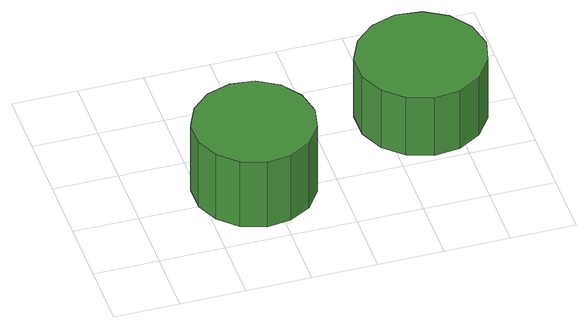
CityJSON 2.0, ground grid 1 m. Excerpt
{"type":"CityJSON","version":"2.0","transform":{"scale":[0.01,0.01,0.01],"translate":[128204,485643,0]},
"CityObjects":{
"tree1":{"type":"SolitaryVegetationObject","attributes":{"function":"something"},"geometry":[{"type":"MultiSurface","lod":"1","boundaries":[[[0,1,2,3,4,5,6,7,8,9,10,11,12,13,14]],[[15,16,17,18,19,20,21,22,23,24,25,26,27,28,29]],[[0,29,28,1]],[[1,28,27,2]],[[2,27,26,3]],[[3,26,25,4]],[[4,25,24,5]],[[5,24,23,6]],[[6,23,22,7]],[[7,22,21,8]],[[8,21,20,9]],[[9,20,19,10]],[[10,19,18,11]],[[11,18,17,12]],[[12,17,16,13]],[[13,16,15,14]],[[14,15,29,0]]]}]},
"tree2":{"type":"SolitaryVegetationObject","attributes":{"function":"something"},"geometry":[{"type":"MultiSurface","lod":"1","boundaries":[[[30,31,32,33,34,35,36,37,38,39,40,41,42,43,44]],[[45,46,47,48,49,50,51,52,53,54,55,56,57,58,59]],[[30,59,58,31]],[[31,58,57,32]],[[32,57,56,33]],[[33,56,55,34]],[[34,55,54,35]],[[35,54,53,36]],[[36,53,52,37]],[[37,52,51,38]],[[38,51,50,39]],[[39,50,49,40]],[[40,49,48,41]],[[41,48,47,42]],[[42,47,46,43]],[[43,46,45,44]],[[44,45,59,30]]]}]}
},
"vertices":[
[272,120,149],[264,157,149],[242,188,149],[209,208,149],[171,212,149],[134,200,149],[106,174,149],[90,139,149],[90,101,149],[106,66,149],[134,40,149],[171,28,149],[209,32,149],[242,51,149],[264,82,149],[264,82,27],[242,51,27],[209,32,27],[171,28,27],[134,40,27],[106,66,27],[90,101,27],[90,139,27],[106,174,27],[134,200,27],[171,212,27],[209,208,27],[242,188,27],[264,157,27],[272,120,27],
[558,207,136],[549,247,136],[525,280,136],[490,300,136],[450,305,136],[411,292,136],[381,265,136],[364,228,136],[364,187,136],[381,150,136],[411,123,136],[450,110,136],[490,114,136],[525,135,136],[549,168,136],[549,168,27],[525,135,27],[490,114,27],[450,110,27],[411,123,27],[381,150,27],[364,187,27],[364,228,27],[381,265,27],[411,292,27],[450,305,27],[490,300,27],[525,280,27],[549,247,27],[558,207,27]
]}
